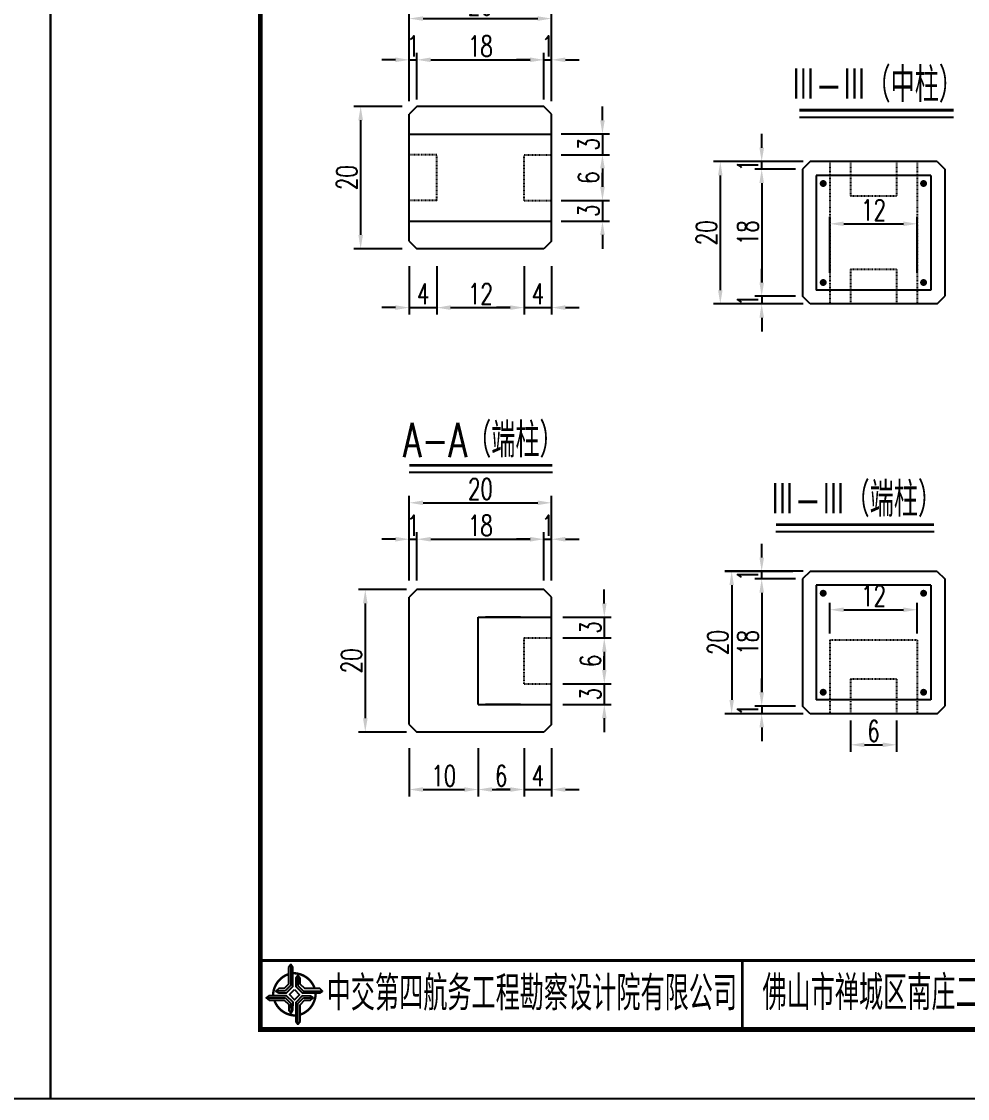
# Model space of a CAD drawing. Header units: millimetres. Extents: x -51 to 12129, y -1309 to -715.
# Drawn here: x 9605.1 to 9742.3, y -1308.7 to -1152.5 of the extents above; entities that cross this region are included whole.
import ezdxf
from ezdxf.enums import TextEntityAlignment as Align

# ---------------------------------------------------------------- set-up
doc = ezdxf.new("R2010")
doc.units = ezdxf.units.MM
doc.header["$LTSCALE"] = 0.25
doc.linetypes.add('DASHED2', pattern=[0.375, 0.25, -0.125])
for name, color, linetype in [('10', 1, 'Continuous'), ('图框', 7, 'Continuous'), ('文字', 7, 'Continuous'), ('标注', 4, 'Continuous'), ('钢筋', 6, 'Continuous')]:
    doc.layers.add(name, color=color, linetype=linetype)
doc.styles.get("Standard").update_dxf_attribs({"font": 'simplex1.shx', "width": 0.7, "bigfont": 'hztxt.shx'})
doc.dimstyles.new('比例：1：10', dxfattribs={"dimscale": 0, "dimtxt": 3, "dimasz": 2, "dimexe": 1, "dimexo": 1, "dimgap": 0.5, "dimtad": 1, "dimdec": 1, "dimzin": 9, "dimdsep": 46, "dimtxsty": 'Standard', "dimcen": 0.5, "dimclrd": 256, "dimclre": 256, "dimclrt": 256, "dimadec": 1, "dimazin": 2, "dimtfac": 1, "dimtdec": 1, "dimtix": 1, "dimtmove": 2, "dimatfit": 3, "dimfxl": 0, "dimtolj": 1, "dimtzin": 0, "dimlwd": -1, "dimlwe": -1, "dimarcsym": 0})

# ---------------------------------------------------------------- blocks, each defined once
blk = doc.blocks.new('*D1654')
at = {"layer": 'Defpoints', "color": 0}
for p in [(9680.87, -1158.1), (9662.45, -1164.85), (9680.87, -1164.85)]:
    blk.add_point(p, dxfattribs=at)
at = {"layer": '标注'}
for p, q in [((9662.45, -1163.85), (9662.45, -1157.1)), ((9664.45, -1158.1), (9678.87, -1158.1)), ((9680.87, -1163.85), (9680.87, -1157.1))]:
    blk.add_line(p, q, dxfattribs=at)
for points in [[(9664.45, -1157.76), (9664.45, -1158.43), (9662.45, -1158.1)], [(9678.87, -1157.76), (9678.87, -1158.43), (9680.87, -1158.1)]]:
    blk.add_solid(points, dxfattribs=at)
at = {"layer": '标注', "insert": (9671.66, -1156.1), "char_height": 3, "attachment_point": 5}
blk.add_mtext('\\A1;18', dxfattribs=at)
blk = doc.blocks.new('*D1655')
at = {"layer": 'Defpoints', "color": 0}
for p in [(9662.45, -1158.1), (9661.34, -1165.96), (9662.45, -1164.85)]:
    blk.add_point(p, dxfattribs=at)
at = {"layer": '标注'}
for p, q in [((9659.34, -1158.1), (9657.34, -1158.1)), ((9661.34, -1164.1), (9661.34, -1157.1)), ((9661.34, -1158.1), (9662.45, -1158.1)), ((9662.45, -1163.85), (9662.45, -1157.1)), ((9664.45, -1158.1), (9666.45, -1158.1))]:
    blk.add_line(p, q, dxfattribs=at)
for points in [[(9659.34, -1157.76), (9659.34, -1158.43), (9661.34, -1158.1)], [(9664.45, -1157.76), (9664.45, -1158.43), (9662.45, -1158.1)]]:
    blk.add_solid(points, dxfattribs=at)
at = {"layer": '标注', "insert": (9661.9, -1156.1), "char_height": 3, "attachment_point": 5}
blk.add_mtext('\\A1;1', dxfattribs=at)
blk = doc.blocks.new('*D1656')
at = {"layer": 'Defpoints', "color": 0}
for p in [(9681.98, -1158.1), (9680.87, -1164.85), (9681.98, -1165.96)]:
    blk.add_point(p, dxfattribs=at)
at = {"layer": '标注'}
for p, q in [((9678.87, -1158.1), (9676.87, -1158.1)), ((9680.87, -1163.85), (9680.87, -1157.1)), ((9680.87, -1158.1), (9681.98, -1158.1)), ((9681.98, -1164.1), (9681.98, -1157.1)), ((9683.98, -1158.1), (9685.98, -1158.1))]:
    blk.add_line(p, q, dxfattribs=at)
for points in [[(9678.87, -1157.76), (9678.87, -1158.43), (9680.87, -1158.1)], [(9683.98, -1157.76), (9683.98, -1158.43), (9681.98, -1158.1)]]:
    blk.add_solid(points, dxfattribs=at)
at = {"layer": '标注', "insert": (9681.43, -1156.1), "char_height": 3, "attachment_point": 5}
blk.add_mtext('\\A1;1', dxfattribs=at)
blk = doc.blocks.new('*D1515')
at = {"layer": 'Defpoints', "color": 0}
for p in [(9681.98, -1152.12), (9661.34, -1165.96), (9681.98, -1165.96)]:
    blk.add_point(p, dxfattribs=at)
at = {"layer": '标注'}
for p, q in [((9661.34, -1158.12), (9661.34, -1151.12)), ((9681.98, -1158.12), (9681.98, -1151.12)), ((9663.34, -1152.12), (9679.98, -1152.12))]:
    blk.add_line(p, q, dxfattribs=at)
for points in [[(9663.34, -1151.79), (9663.34, -1152.45), (9661.34, -1152.12)], [(9679.98, -1151.79), (9679.98, -1152.45), (9681.98, -1152.12)]]:
    blk.add_solid(points, dxfattribs=at)
at = {"layer": '标注', "insert": (9671.66, -1150.12), "char_height": 3, "attachment_point": 5}
blk.add_mtext('\\A1;20', dxfattribs=at)
blk = doc.blocks.new('*D1657')
at = {"layer": 'Defpoints', "color": 0}
for p in [(9662.45, -1164.85), (9654.29, -1185.49), (9662.45, -1185.49)]:
    blk.add_point(p, dxfattribs=at)
at = {"layer": '标注'}
for p, q in [((9660.29, -1164.85), (9653.29, -1164.85)), ((9654.29, -1166.85), (9654.29, -1183.49)), ((9660.29, -1185.49), (9653.29, -1185.49))]:
    blk.add_line(p, q, dxfattribs=at)
for points in [[(9653.96, -1166.85), (9654.63, -1166.85), (9654.29, -1164.85)], [(9653.96, -1183.49), (9654.63, -1183.49), (9654.29, -1185.49)]]:
    blk.add_solid(points, dxfattribs=at)
at = {"layer": '标注', "insert": (9652.29, -1175.17), "char_height": 3, "attachment_point": 5, "rotation": 90}
blk.add_mtext('\\A1;20', dxfattribs=at)
blk = doc.blocks.new('*D1658')
at = {"layer": 'Defpoints', "color": 0}
for p in [(9678.44, -1168.85), (9678.44, -1171.85), (9689.35, -1171.85)]:
    blk.add_point(p, dxfattribs=at)
at = {"layer": '标注'}
for p, q in [((9689.35, -1166.85), (9689.35, -1164.85)), ((9683.35, -1168.85), (9690.35, -1168.85)), ((9689.35, -1168.85), (9689.35, -1171.85)), ((9683.35, -1171.85), (9690.35, -1171.85)), ((9689.35, -1173.85), (9689.35, -1175.85))]:
    blk.add_line(p, q, dxfattribs=at)
for points in [[(9689.02, -1166.85), (9689.69, -1166.85), (9689.35, -1168.85)], [(9689.02, -1173.85), (9689.69, -1173.85), (9689.35, -1171.85)]]:
    blk.add_solid(points, dxfattribs=at)
at = {"layer": '标注', "insert": (9687.35, -1170.35), "char_height": 3, "attachment_point": 5, "rotation": 90}
blk.add_mtext('\\A1;3', dxfattribs=at)
blk = doc.blocks.new('*D1659')
at = {"layer": 'Defpoints', "color": 0}
for p in [(9680.81, -1171.85), (9680.81, -1178.49), (9689.35, -1178.49)]:
    blk.add_point(p, dxfattribs=at)
at = {"layer": '标注'}
for p, q in [((9683.35, -1171.85), (9690.35, -1171.85)), ((9689.35, -1173.85), (9689.35, -1176.49)), ((9683.35, -1178.49), (9690.35, -1178.49))]:
    blk.add_line(p, q, dxfattribs=at)
for points in [[(9689.02, -1173.85), (9689.69, -1173.85), (9689.35, -1171.85)], [(9689.02, -1176.49), (9689.69, -1176.49), (9689.35, -1178.49)]]:
    blk.add_solid(points, dxfattribs=at)
at = {"layer": '标注', "insert": (9687.35, -1175.17), "char_height": 3, "attachment_point": 5, "rotation": 90}
blk.add_mtext('\\A1;6', dxfattribs=at)
blk = doc.blocks.new('*D1660')
at = {"layer": 'Defpoints', "color": 0}
for p in [(9679.98, -1178.49), (9679.98, -1181.49), (9689.35, -1181.49)]:
    blk.add_point(p, dxfattribs=at)
at = {"layer": '标注'}
for p, q in [((9689.35, -1176.49), (9689.35, -1174.49)), ((9683.35, -1178.49), (9690.35, -1178.49)), ((9689.35, -1178.49), (9689.35, -1181.49)), ((9683.35, -1181.49), (9690.35, -1181.49)), ((9689.35, -1183.49), (9689.35, -1185.49))]:
    blk.add_line(p, q, dxfattribs=at)
for points in [[(9689.02, -1176.49), (9689.69, -1176.49), (9689.35, -1178.49)], [(9689.02, -1183.49), (9689.69, -1183.49), (9689.35, -1181.49)]]:
    blk.add_solid(points, dxfattribs=at)
at = {"layer": '标注', "insert": (9687.35, -1179.99), "char_height": 3, "attachment_point": 5, "rotation": 90}
blk.add_mtext('\\A1;3', dxfattribs=at)
blk = doc.blocks.new('*D1661')
at = {"layer": 'Defpoints', "color": 0}
for p in [(9665.34, -1178.49), (9661.34, -1184.38), (9665.34, -1194.02)]:
    blk.add_point(p, dxfattribs=at)
at = {"layer": '标注'}
for p, q in [((9661.34, -1188.02), (9661.34, -1195.02)), ((9665.34, -1188.02), (9665.34, -1195.02)), ((9659.34, -1194.02), (9657.34, -1194.02)), ((9661.34, -1194.02), (9665.34, -1194.02)), ((9667.34, -1194.02), (9669.34, -1194.02))]:
    blk.add_line(p, q, dxfattribs=at)
for points in [[(9659.34, -1193.68), (9659.34, -1194.35), (9661.34, -1194.02)], [(9667.34, -1193.68), (9667.34, -1194.35), (9665.34, -1194.02)]]:
    blk.add_solid(points, dxfattribs=at)
at = {"layer": '标注', "insert": (9663.34, -1192.02), "char_height": 3, "attachment_point": 5}
blk.add_mtext('\\A1;4', dxfattribs=at)
blk = doc.blocks.new('*D1662')
at = {"layer": 'Defpoints', "color": 0}
for p in [(9665.34, -1178.49), (9677.98, -1178.49), (9677.98, -1194.02)]:
    blk.add_point(p, dxfattribs=at)
at = {"layer": '标注'}
for p, q in [((9665.34, -1188.02), (9665.34, -1195.02)), ((9677.98, -1188.02), (9677.98, -1195.02)), ((9667.34, -1194.02), (9675.98, -1194.02))]:
    blk.add_line(p, q, dxfattribs=at)
for points in [[(9667.34, -1193.68), (9667.34, -1194.35), (9665.34, -1194.02)], [(9675.98, -1193.68), (9675.98, -1194.35), (9677.98, -1194.02)]]:
    blk.add_solid(points, dxfattribs=at)
at = {"layer": '标注', "insert": (9671.66, -1192.02), "char_height": 3, "attachment_point": 5}
blk.add_mtext('\\A1;12', dxfattribs=at)
blk = doc.blocks.new('*D1663')
at = {"layer": 'Defpoints', "color": 0}
for p in [(9677.98, -1178.49), (9681.98, -1178.49), (9681.98, -1194.02)]:
    blk.add_point(p, dxfattribs=at)
at = {"layer": '标注'}
for p, q in [((9677.98, -1188.02), (9677.98, -1195.02)), ((9681.98, -1188.02), (9681.98, -1195.02)), ((9675.98, -1194.02), (9673.98, -1194.02)), ((9677.98, -1194.02), (9681.98, -1194.02)), ((9683.98, -1194.02), (9685.98, -1194.02))]:
    blk.add_line(p, q, dxfattribs=at)
for points in [[(9675.98, -1193.68), (9675.98, -1194.35), (9677.98, -1194.02)], [(9683.98, -1193.68), (9683.98, -1194.35), (9681.98, -1194.02)]]:
    blk.add_solid(points, dxfattribs=at)
at = {"layer": '标注', "insert": (9679.98, -1192.02), "char_height": 3, "attachment_point": 5}
blk.add_mtext('\\A1;4', dxfattribs=at)
blk = doc.blocks.new('*D1664')
at = {"layer": 'Defpoints', "color": 0}
for p in [(9725.34, -1172.85), (9706.44, -1193.49), (9725.34, -1193.49)]:
    blk.add_point(p, dxfattribs=at)
at = {"layer": '标注'}
for p, q in [((9712.44, -1172.85), (9705.44, -1172.85)), ((9706.44, -1174.85), (9706.44, -1191.49)), ((9712.44, -1193.49), (9705.44, -1193.49))]:
    blk.add_line(p, q, dxfattribs=at)
for points in [[(9706.11, -1174.85), (9706.77, -1174.85), (9706.44, -1172.85)], [(9706.11, -1191.49), (9706.77, -1191.49), (9706.44, -1193.49)]]:
    blk.add_solid(points, dxfattribs=at)
at = {"layer": '标注', "insert": (9704.44, -1183.17), "char_height": 3, "attachment_point": 5, "rotation": 90}
blk.add_mtext('\\A1;20', dxfattribs=at)
blk = doc.blocks.new('*D1665')
at = {"layer": 'Defpoints', "color": 0}
for p in [(9712.44, -1172.85), (9719.45, -1172.85), (9718.34, -1173.96)]:
    blk.add_point(p, dxfattribs=at)
at = {"layer": '标注'}
for p, q in [((9712.44, -1170.85), (9712.44, -1168.85)), ((9718.44, -1172.85), (9711.44, -1172.85)), ((9712.44, -1173.96), (9712.44, -1172.85)), ((9717.34, -1173.96), (9711.44, -1173.96)), ((9712.44, -1175.96), (9712.44, -1177.96))]:
    blk.add_line(p, q, dxfattribs=at)
for points in [[(9712.11, -1170.85), (9712.78, -1170.85), (9712.44, -1172.85)], [(9712.11, -1175.96), (9712.78, -1175.96), (9712.44, -1173.96)]]:
    blk.add_solid(points, dxfattribs=at)
at = {"layer": '标注', "insert": (9710.44, -1173.4), "char_height": 3, "attachment_point": 5, "rotation": 90}
blk.add_mtext('\\A1;1', dxfattribs=at)
blk = doc.blocks.new('*D1666')
at = {"layer": 'Defpoints', "color": 0}
for p in [(9718.34, -1173.96), (9712.44, -1192.38), (9718.34, -1192.38)]:
    blk.add_point(p, dxfattribs=at)
at = {"layer": '标注'}
for p, q in [((9717.34, -1173.96), (9711.44, -1173.96)), ((9712.44, -1175.96), (9712.44, -1190.38)), ((9717.34, -1192.38), (9711.44, -1192.38))]:
    blk.add_line(p, q, dxfattribs=at)
for points in [[(9712.11, -1175.96), (9712.78, -1175.96), (9712.44, -1173.96)], [(9712.11, -1190.38), (9712.78, -1190.38), (9712.44, -1192.38)]]:
    blk.add_solid(points, dxfattribs=at)
at = {"layer": '标注', "insert": (9710.44, -1183.17), "char_height": 3, "attachment_point": 5, "rotation": 90}
blk.add_mtext('\\A1;18', dxfattribs=at)
blk = doc.blocks.new('*D1667')
at = {"layer": 'Defpoints', "color": 0}
for p in [(9718.34, -1192.38), (9712.44, -1193.49), (9719.45, -1193.49)]:
    blk.add_point(p, dxfattribs=at)
at = {"layer": '标注'}
for p, q in [((9712.44, -1190.38), (9712.44, -1188.38)), ((9717.34, -1192.38), (9711.44, -1192.38)), ((9712.44, -1192.38), (9712.44, -1193.49)), ((9718.44, -1193.49), (9711.44, -1193.49)), ((9712.44, -1195.49), (9712.44, -1197.49))]:
    blk.add_line(p, q, dxfattribs=at)
for points in [[(9712.11, -1190.38), (9712.78, -1190.38), (9712.44, -1192.38)], [(9712.11, -1195.49), (9712.78, -1195.49), (9712.44, -1193.49)]]:
    blk.add_solid(points, dxfattribs=at)
at = {"layer": '标注', "insert": (9710.44, -1192.93), "char_height": 3, "attachment_point": 5, "rotation": 90}
blk.add_mtext('\\A1;1', dxfattribs=at)
blk = doc.blocks.new('*D1668')
at = {"layer": 'Defpoints', "color": 0}
for p in [(9680.87, -1227.59), (9662.45, -1234.9), (9680.87, -1234.9)]:
    blk.add_point(p, dxfattribs=at)
at = {"layer": '标注'}
for p, q in [((9662.45, -1233.59), (9662.45, -1226.59)), ((9680.87, -1233.59), (9680.87, -1226.59)), ((9664.45, -1227.59), (9678.87, -1227.59))]:
    blk.add_line(p, q, dxfattribs=at)
for points in [[(9664.45, -1227.26), (9664.45, -1227.93), (9662.45, -1227.59)], [(9678.87, -1227.26), (9678.87, -1227.93), (9680.87, -1227.59)]]:
    blk.add_solid(points, dxfattribs=at)
at = {"layer": '标注', "insert": (9671.66, -1225.59), "char_height": 3, "attachment_point": 5}
blk.add_mtext('\\A1;18', dxfattribs=at)
blk = doc.blocks.new('*D1669')
at = {"layer": 'Defpoints', "color": 0}
for p in [(9662.45, -1227.59), (9661.34, -1236.01), (9662.45, -1234.9)]:
    blk.add_point(p, dxfattribs=at)
at = {"layer": '标注'}
for p, q in [((9661.34, -1233.59), (9661.34, -1226.59)), ((9662.45, -1233.59), (9662.45, -1226.59)), ((9659.34, -1227.59), (9657.34, -1227.59)), ((9661.34, -1227.59), (9662.45, -1227.59)), ((9664.45, -1227.59), (9666.45, -1227.59))]:
    blk.add_line(p, q, dxfattribs=at)
for points in [[(9659.34, -1227.26), (9659.34, -1227.93), (9661.34, -1227.59)], [(9664.45, -1227.26), (9664.45, -1227.93), (9662.45, -1227.59)]]:
    blk.add_solid(points, dxfattribs=at)
at = {"layer": '标注', "insert": (9661.9, -1225.59), "char_height": 3, "attachment_point": 5}
blk.add_mtext('\\A1;1', dxfattribs=at)
blk = doc.blocks.new('*D1670')
at = {"layer": 'Defpoints', "color": 0}
for p in [(9681.98, -1227.59), (9680.87, -1234.9), (9681.98, -1236.01)]:
    blk.add_point(p, dxfattribs=at)
at = {"layer": '标注'}
for p, q in [((9680.87, -1233.59), (9680.87, -1226.59)), ((9681.98, -1233.59), (9681.98, -1226.59)), ((9678.87, -1227.59), (9676.87, -1227.59)), ((9680.87, -1227.59), (9681.98, -1227.59)), ((9683.98, -1227.59), (9685.98, -1227.59))]:
    blk.add_line(p, q, dxfattribs=at)
for points in [[(9678.87, -1227.26), (9678.87, -1227.93), (9680.87, -1227.59)], [(9683.98, -1227.26), (9683.98, -1227.93), (9681.98, -1227.59)]]:
    blk.add_solid(points, dxfattribs=at)
at = {"layer": '标注', "insert": (9681.43, -1225.59), "char_height": 3, "attachment_point": 5}
blk.add_mtext('\\A1;1', dxfattribs=at)
blk = doc.blocks.new('*D1516')
at = {"layer": 'Defpoints', "color": 0}
for p in [(9681.98, -1222.31), (9661.34, -1236.01), (9681.98, -1236.01)]:
    blk.add_point(p, dxfattribs=at)
at = {"layer": '标注'}
for p, q in [((9661.34, -1228.31), (9661.34, -1221.31)), ((9681.98, -1228.31), (9681.98, -1221.31)), ((9663.34, -1222.31), (9679.98, -1222.31))]:
    blk.add_line(p, q, dxfattribs=at)
for points in [[(9663.34, -1221.98), (9663.34, -1222.64), (9661.34, -1222.31)], [(9679.98, -1221.98), (9679.98, -1222.64), (9681.98, -1222.31)]]:
    blk.add_solid(points, dxfattribs=at)
at = {"layer": '标注', "insert": (9671.66, -1220.31), "char_height": 3, "attachment_point": 5}
blk.add_mtext('\\A1;20', dxfattribs=at)
blk = doc.blocks.new('*D1671')
at = {"layer": 'Defpoints', "color": 0}
for p in [(9667.59, -1234.9), (9654.96, -1255.54), (9667.59, -1255.54)]:
    blk.add_point(p, dxfattribs=at)
at = {"layer": '标注'}
for p, q in [((9660.96, -1234.9), (9653.96, -1234.9)), ((9654.96, -1236.9), (9654.96, -1253.54)), ((9660.96, -1255.54), (9653.96, -1255.54))]:
    blk.add_line(p, q, dxfattribs=at)
for points in [[(9654.63, -1236.9), (9655.3, -1236.9), (9654.96, -1234.9)], [(9654.63, -1253.54), (9655.3, -1253.54), (9654.96, -1255.54)]]:
    blk.add_solid(points, dxfattribs=at)
at = {"layer": '标注', "insert": (9652.96, -1245.22), "char_height": 3, "attachment_point": 5, "rotation": 90}
blk.add_mtext('\\A1;20', dxfattribs=at)
blk = doc.blocks.new('*D1672')
at = {"layer": 'Defpoints', "color": 0}
for p in [(9679.08, -1238.9), (9679.08, -1241.9), (9689.62, -1241.9)]:
    blk.add_point(p, dxfattribs=at)
at = {"layer": '标注'}
for p, q in [((9689.62, -1236.9), (9689.62, -1234.9)), ((9683.62, -1238.9), (9690.62, -1238.9)), ((9689.62, -1238.9), (9689.62, -1241.9)), ((9683.62, -1241.9), (9690.62, -1241.9)), ((9689.62, -1243.9), (9689.62, -1245.9))]:
    blk.add_line(p, q, dxfattribs=at)
for points in [[(9689.29, -1236.9), (9689.95, -1236.9), (9689.62, -1238.9)], [(9689.29, -1243.9), (9689.95, -1243.9), (9689.62, -1241.9)]]:
    blk.add_solid(points, dxfattribs=at)
at = {"layer": '标注', "insert": (9687.62, -1240.4), "char_height": 3, "attachment_point": 5, "rotation": 90}
blk.add_mtext('\\A1;3', dxfattribs=at)
blk = doc.blocks.new('*D1673')
at = {"layer": 'Defpoints', "color": 0}
for p in [(9679.98, -1241.9), (9679.98, -1248.54), (9689.62, -1248.54)]:
    blk.add_point(p, dxfattribs=at)
at = {"layer": '标注'}
for p, q in [((9683.62, -1241.9), (9690.62, -1241.9)), ((9689.62, -1243.9), (9689.62, -1246.54)), ((9683.62, -1248.54), (9690.62, -1248.54))]:
    blk.add_line(p, q, dxfattribs=at)
for points in [[(9689.29, -1243.9), (9689.95, -1243.9), (9689.62, -1241.9)], [(9689.29, -1246.54), (9689.95, -1246.54), (9689.62, -1248.54)]]:
    blk.add_solid(points, dxfattribs=at)
at = {"layer": '标注', "insert": (9687.62, -1245.22), "char_height": 3, "attachment_point": 5, "rotation": 90}
blk.add_mtext('\\A1;6', dxfattribs=at)
blk = doc.blocks.new('*D1517')
at = {"layer": 'Defpoints', "color": 0}
for p in [(9679.98, -1248.54), (9678.5, -1251.54), (9689.62, -1251.54)]:
    blk.add_point(p, dxfattribs=at)
at = {"layer": '标注'}
for p, q in [((9689.62, -1246.54), (9689.62, -1244.54)), ((9683.62, -1248.54), (9690.62, -1248.54)), ((9689.62, -1248.54), (9689.62, -1251.54)), ((9683.62, -1251.54), (9690.62, -1251.54)), ((9689.62, -1253.54), (9689.62, -1255.54))]:
    blk.add_line(p, q, dxfattribs=at)
for points in [[(9689.29, -1246.54), (9689.95, -1246.54), (9689.62, -1248.54)], [(9689.29, -1253.54), (9689.95, -1253.54), (9689.62, -1251.54)]]:
    blk.add_solid(points, dxfattribs=at)
at = {"layer": '标注', "insert": (9687.62, -1250.04), "char_height": 3, "attachment_point": 5, "rotation": 90}
blk.add_mtext('\\A1;3', dxfattribs=at)
blk = doc.blocks.new('*D1674')
at = {"layer": 'Defpoints', "color": 0}
for p in [(9671.34, -1251.54), (9661.34, -1254.43), (9671.34, -1263.87)]:
    blk.add_point(p, dxfattribs=at)
at = {"layer": '标注'}
for p, q in [((9661.34, -1257.87), (9661.34, -1264.87)), ((9671.34, -1257.87), (9671.34, -1264.87)), ((9663.34, -1263.87), (9669.34, -1263.87))]:
    blk.add_line(p, q, dxfattribs=at)
for points in [[(9663.34, -1263.54), (9663.34, -1264.21), (9661.34, -1263.87)], [(9669.34, -1263.54), (9669.34, -1264.21), (9671.34, -1263.87)]]:
    blk.add_solid(points, dxfattribs=at)
at = {"layer": '标注', "insert": (9666.34, -1261.87), "char_height": 3, "attachment_point": 5}
blk.add_mtext('\\A1;10', dxfattribs=at)
blk = doc.blocks.new('*D1675')
at = {"layer": 'Defpoints', "color": 0}
for p in [(9677.98, -1248.54), (9671.34, -1251.54), (9677.98, -1263.87)]:
    blk.add_point(p, dxfattribs=at)
at = {"layer": '标注'}
for p, q in [((9671.34, -1257.87), (9671.34, -1264.87)), ((9677.98, -1257.87), (9677.98, -1264.87)), ((9673.34, -1263.87), (9675.98, -1263.87))]:
    blk.add_line(p, q, dxfattribs=at)
for points in [[(9673.34, -1263.54), (9673.34, -1264.21), (9671.34, -1263.87)], [(9675.98, -1263.54), (9675.98, -1264.21), (9677.98, -1263.87)]]:
    blk.add_solid(points, dxfattribs=at)
at = {"layer": '标注', "insert": (9674.66, -1261.87), "char_height": 3, "attachment_point": 5}
blk.add_mtext('\\A1;6', dxfattribs=at)
blk = doc.blocks.new('*D1676')
at = {"layer": 'Defpoints', "color": 0}
for p in [(9677.98, -1248.54), (9681.98, -1248.54), (9681.98, -1263.87)]:
    blk.add_point(p, dxfattribs=at)
at = {"layer": '标注'}
for p, q in [((9677.98, -1257.87), (9677.98, -1264.87)), ((9681.98, -1257.87), (9681.98, -1264.87)), ((9675.98, -1263.87), (9673.98, -1263.87)), ((9677.98, -1263.87), (9681.98, -1263.87)), ((9683.98, -1263.87), (9685.98, -1263.87))]:
    blk.add_line(p, q, dxfattribs=at)
for points in [[(9675.98, -1263.54), (9675.98, -1264.21), (9677.98, -1263.87)], [(9683.98, -1263.54), (9683.98, -1264.21), (9681.98, -1263.87)]]:
    blk.add_solid(points, dxfattribs=at)
at = {"layer": '标注', "insert": (9679.98, -1261.87), "char_height": 3, "attachment_point": 5}
blk.add_mtext('\\A1;4', dxfattribs=at)
blk = doc.blocks.new('*D1518')
at = {"layer": 'Defpoints', "color": 0}
for p in [(9725.34, -1232.24), (9708.09, -1252.88), (9725.34, -1252.88)]:
    blk.add_point(p, dxfattribs=at)
at = {"layer": '标注'}
for p, q in [((9714.09, -1232.24), (9707.09, -1232.24)), ((9708.09, -1234.24), (9708.09, -1250.88)), ((9714.09, -1252.88), (9707.09, -1252.88))]:
    blk.add_line(p, q, dxfattribs=at)
for points in [[(9707.76, -1234.24), (9708.42, -1234.24), (9708.09, -1232.24)], [(9707.76, -1250.88), (9708.42, -1250.88), (9708.09, -1252.88)]]:
    blk.add_solid(points, dxfattribs=at)
at = {"layer": '标注', "insert": (9706.09, -1242.56), "char_height": 3, "attachment_point": 5, "rotation": 90}
blk.add_mtext('\\A1;20', dxfattribs=at)
blk = doc.blocks.new('*D1519')
at = {"layer": 'Defpoints', "color": 0}
for p in [(9712.44, -1232.24), (9719.45, -1232.24), (9718.34, -1233.35)]:
    blk.add_point(p, dxfattribs=at)
at = {"layer": '标注'}
for p, q in [((9712.44, -1230.24), (9712.44, -1228.24)), ((9718.44, -1232.24), (9711.44, -1232.24)), ((9712.44, -1233.35), (9712.44, -1232.24)), ((9717.34, -1233.35), (9711.44, -1233.35)), ((9712.44, -1235.35), (9712.44, -1237.35))]:
    blk.add_line(p, q, dxfattribs=at)
for points in [[(9712.11, -1230.24), (9712.78, -1230.24), (9712.44, -1232.24)], [(9712.11, -1235.35), (9712.78, -1235.35), (9712.44, -1233.35)]]:
    blk.add_solid(points, dxfattribs=at)
at = {"layer": '标注', "insert": (9710.44, -1232.8), "char_height": 3, "attachment_point": 5, "rotation": 90}
blk.add_mtext('\\A1;1', dxfattribs=at)
blk = doc.blocks.new('*D1520')
at = {"layer": 'Defpoints', "color": 0}
for p in [(9718.34, -1233.35), (9712.44, -1251.78), (9718.34, -1251.78)]:
    blk.add_point(p, dxfattribs=at)
at = {"layer": '标注'}
for p, q in [((9717.34, -1233.35), (9711.44, -1233.35)), ((9712.44, -1235.35), (9712.44, -1249.78)), ((9717.34, -1251.78), (9711.44, -1251.78))]:
    blk.add_line(p, q, dxfattribs=at)
for points in [[(9712.11, -1235.35), (9712.78, -1235.35), (9712.44, -1233.35)], [(9712.11, -1249.78), (9712.78, -1249.78), (9712.44, -1251.78)]]:
    blk.add_solid(points, dxfattribs=at)
at = {"layer": '标注', "insert": (9710.44, -1242.56), "char_height": 3, "attachment_point": 5, "rotation": 90}
blk.add_mtext('\\A1;18', dxfattribs=at)
blk = doc.blocks.new('*D1521')
at = {"layer": 'Defpoints', "color": 0}
for p in [(9718.34, -1251.78), (9712.44, -1252.88), (9719.45, -1252.88)]:
    blk.add_point(p, dxfattribs=at)
at = {"layer": '标注'}
for p, q in [((9712.44, -1249.78), (9712.44, -1247.78)), ((9717.34, -1251.78), (9711.44, -1251.78)), ((9712.44, -1251.78), (9712.44, -1252.88)), ((9718.44, -1252.88), (9711.44, -1252.88)), ((9712.44, -1254.88), (9712.44, -1256.88))]:
    blk.add_line(p, q, dxfattribs=at)
for points in [[(9712.11, -1249.78), (9712.78, -1249.78), (9712.44, -1251.78)], [(9712.11, -1254.88), (9712.78, -1254.88), (9712.44, -1252.88)]]:
    blk.add_solid(points, dxfattribs=at)
at = {"layer": '标注', "insert": (9710.44, -1252.33), "char_height": 3, "attachment_point": 5, "rotation": 90}
blk.add_mtext('\\A1;1', dxfattribs=at)
blk = doc.blocks.new('*D1677')
at = {"layer": 'Defpoints', "color": 0}
for p in [(9725.34, -1252.88), (9731.98, -1252.88), (9731.98, -1257.39)]:
    blk.add_point(p, dxfattribs=at)
at = {"layer": '标注'}
for p, q in [((9725.34, -1253.88), (9725.34, -1258.39)), ((9731.98, -1253.88), (9731.98, -1258.39)), ((9727.34, -1257.39), (9729.98, -1257.39))]:
    blk.add_line(p, q, dxfattribs=at)
for points in [[(9727.34, -1257.06), (9727.34, -1257.73), (9725.34, -1257.39)], [(9729.98, -1257.06), (9729.98, -1257.73), (9731.98, -1257.39)]]:
    blk.add_solid(points, dxfattribs=at)
at = {"layer": '标注', "insert": (9728.66, -1255.39), "char_height": 3, "attachment_point": 5}
blk.add_mtext('\\A1;6', dxfattribs=at)
blk = doc.blocks.new('*D1678')
at = {"layer": 'Defpoints', "color": 0}
for p in [(9734.98, -1237.81), (9722.34, -1242.24), (9734.98, -1242.24)]:
    blk.add_point(p, dxfattribs=at)
at = {"layer": '标注'}
for p, q in [((9722.34, -1241.24), (9722.34, -1236.81)), ((9724.34, -1237.81), (9732.98, -1237.81)), ((9734.98, -1241.24), (9734.98, -1236.81))]:
    blk.add_line(p, q, dxfattribs=at)
for points in [[(9724.34, -1237.48), (9724.34, -1238.15), (9722.34, -1237.81)], [(9732.98, -1237.48), (9732.98, -1238.15), (9734.98, -1237.81)]]:
    blk.add_solid(points, dxfattribs=at)
at = {"layer": '标注', "insert": (9728.66, -1235.81), "char_height": 3, "attachment_point": 5}
blk.add_mtext('\\A1;12', dxfattribs=at)
blk = doc.blocks.new('*D1679')
at = {"layer": 'Defpoints', "color": 0}
for p in [(9734.98, -1181.87), (9722.34, -1188.99), (9734.98, -1188.99)]:
    blk.add_point(p, dxfattribs=at)
at = {"layer": '标注'}
for p, q in [((9722.34, -1187.87), (9722.34, -1180.87)), ((9734.98, -1187.87), (9734.98, -1180.87)), ((9724.34, -1181.87), (9732.98, -1181.87))]:
    blk.add_line(p, q, dxfattribs=at)
for points in [[(9724.34, -1181.53), (9724.34, -1182.2), (9722.34, -1181.87)], [(9732.98, -1181.53), (9732.98, -1182.2), (9734.98, -1181.87)]]:
    blk.add_solid(points, dxfattribs=at)
at = {"layer": '标注', "insert": (9728.66, -1179.87), "char_height": 3, "attachment_point": 5}
blk.add_mtext('\\A1;12', dxfattribs=at)
blk = doc.blocks.new('tb')
at = {"lineweight": -3}
h = blk.add_hatch(color=256, dxfattribs=at)
h.paths.add_polyline_path([(-1.23, -0.13), (-3.78, -0.14), (-4.14, -0.41), (-1.4, -0.44), (-0.56, -1.24), (-0.54, -2.62), (-0.27, -2.2), (-0.26, -1.06)])
h.paths.add_polyline_path([(0.13, -1.08), (0.14, -3.86), (0.41, -4.26), (0.44, -1.24), (1.25, -0.43), (2.66, -0.43), (2.26, -0.16), (1.07, -0.15)])
h.paths.add_polyline_path([(1.08, 0.3), (3.62, 0.3), (4.02, 0.56), (1.25, 0.57), (0.43, 1.39), (0.43, 2.8), (0.16, 2.41), (0.15, 1.24)])
h.paths.add_polyline_path([(-0.28, 1.21), (-0.28, 3.99), (-0.56, 4.39), (-0.57, 1.41), (-1.38, 0.6), (-2.74, 0.56), (-2.33, 0.3), (-1.2, 0.29)])
for p, q in [((-0.56, 4.39), (-0.57, 1.41)), ((0.43, 2.8), (0.43, 1.39)), ((-1.38, 0.6), (-2.74, 0.56)), ((-0.57, 1.41), (-1.38, 0.6)), ((0.43, 1.39), (1.25, 0.57)), ((1.25, 0.57), (4.02, 0.56)), ((-4.14, -0.41), (-1.4, -0.44)), ((-1.4, -0.44), (-0.56, -1.24)), ((-0.56, -1.24), (-0.54, -2.62)), ((0.41, -4.26), (0.44, -1.24)), ((0.44, -1.24), (1.25, -0.43)), ((1.25, -0.43), (2.66, -0.43))]:
    blk.add_line(p, q, dxfattribs=at)
at = {"lineweight": -3, "const_width": 0.35, "flags": 128}
for points in [[(-0.9, 3.02, 0.324167), (-3.16, -0.14)], [(2.88, 0.92, 0.324403), (-0.24, 3.15)], [(0.75, -2.86, 0.325418), (3.02, 0.26)], [(-2.98, -0.76, 0.322976), (0.14, -2.98)]]:
    blk.add_lwpolyline(points, format="xyb", dxfattribs=at)
at = {"lineweight": -3, "flags": 128}
for points in [[(-0.9, 3.99), (-0.9, 1.58), (-1.53, 0.91), (-2.34, 0.91), (-2.74, 0.56), (-2.33, 0.3), (-1.2, 0.29), (-0.28, 1.21), (-0.28, 3.99), (-0.56, 4.39)], [(3.62, 0.92), (1.43, 0.92), (0.77, 1.54), (0.77, 2.38), (0.43, 2.8), (0.16, 2.41), (0.15, 1.24), (1.08, 0.3), (3.62, 0.3), (4.02, 0.56)], [(-0.04, 0.77), (0.68, 0.04), (-0.04, -0.69), (-0.77, 0.05)], [(-3.73, -0.76), (-1.54, -0.76), (-0.89, -1.39), (-0.89, -2.21), (-0.54, -2.62), (-0.27, -2.2), (-0.26, -1.06), (-1.23, -0.13), (-3.78, -0.14), (-4.14, -0.41)], [(0.75, -3.85), (0.75, -1.43), (1.4, -0.78), (2.26, -0.78), (2.66, -0.43), (2.26, -0.16), (1.07, -0.15), (0.13, -1.08), (0.14, -3.86), (0.41, -4.26)]]:
    blk.add_lwpolyline(points, close=True, dxfattribs=at)
blk = doc.blocks.new('123')
at = {"layer": '图框', "color": 2}
blk.add_lwpolyline([(369.33, -1011.65), (369.33, -714.65), (-50.67, -714.65), (-50.67, -1011.65)], close=True, dxfattribs=at)

msp = doc.modelspace()

# ---------------------------------------------------------------- linework, layer by layer
for p, q in [((9712.44288, -1170.84946), (9712.44288, -1168.84946)), ((9689.35211, -1183.49211), (9689.35211, -1185.49211)), ((9722.34106, -1188.98946), (9722.34106, -1183.88727)), ((9734.98106, -1188.98946), (9734.98106, -1183.88727)), ((9712.44288, -1195.48946), (9712.44288, -1197.48946)), ((9661.34182, -1233.50889), (9661.34182, -1223.64966)), ((9681.98182, -1233.50889), (9681.98182, -1223.64966)), ((9661.34182, -1233.50889), (9661.34182, -1228.0013)), ((9662.45122, -1232.39949), (9662.45122, -1228.0013)), ((9680.87242, -1232.39949), (9680.87242, -1228.0013)), ((9681.98182, -1233.50889), (9681.98182, -1228.0013)), ((9716.95046, -1232.24497), (9707.09124, -1232.24497)), ((9659.95122, -1234.89949), (9656.07323, -1234.89949)), ((9677.48182, -1238.89949), (9672.37962, -1238.89949)), ((9677.48182, -1251.53949), (9672.37962, -1251.53949)), ((9716.95046, -1252.88497), (9707.09124, -1252.88497)), ((9659.95122, -1255.53949), (9656.07323, -1255.53949)), ((9725.34106, -1255.38497), (9725.34106, -1258.39275)), ((9731.98106, -1255.38497), (9731.98106, -1258.39275))]:
    msp.add_line(p, q)
at = {"const_width": 0.7}
msp.add_lwpolyline([(10019.75412, -1021.65471), (9639.75412, -1021.65471), (9639.75412, -1298.65471), (10019.75412, -1298.65471)], close=True, dxfattribs=at)
at = {"const_width": 0.4}
msp.add_lwpolyline([(9639.75412, -1288.65471), (10019.75412, -1288.65471)], dxfattribs=at)
at = {"layer": '10', "linetype": 'Continuous'}
for p, q in [((9662.45122, -1164.85211), (9661.34182, -1165.96151)), ((9661.34182, -1184.38271), (9661.34182, -1165.96151)), ((9680.87242, -1164.85211), (9662.45122, -1164.85211)), ((9681.98182, -1165.96151), (9680.87242, -1164.85211)), ((9681.98182, -1184.38271), (9681.98182, -1165.96151)), ((9661.34182, -1184.38271), (9662.45122, -1185.49211)), ((9681.98182, -1184.38271), (9680.87242, -1185.49211)), ((9680.87242, -1185.49211), (9662.45122, -1185.49211)), ((9662.45122, -1234.89949), (9661.34182, -1236.00889)), ((9661.34182, -1254.43009), (9661.34182, -1236.00889)), ((9680.87242, -1234.89949), (9662.45122, -1234.89949)), ((9681.98182, -1236.00889), (9680.87242, -1234.89949)), ((9681.98182, -1254.43009), (9681.98182, -1236.00889)), ((9661.34182, -1254.43009), (9662.45122, -1255.53949)), ((9681.98182, -1254.43009), (9680.87242, -1255.53949)), ((9680.87242, -1255.53949), (9662.45122, -1255.53949))]:
    msp.add_line(p, q, dxfattribs=at)
at = {"layer": '10', "color": 7, "linetype": 'Continuous'}
for p, q in [((9661.34182, -1168.85211), (9681.98182, -1168.85211)), ((9719.45046, -1172.84946), (9718.34106, -1173.95886)), ((9737.87166, -1172.84946), (9719.45046, -1172.84946)), ((9737.87166, -1172.84946), (9738.98106, -1173.95886)), ((9718.34106, -1173.95886), (9718.34106, -1192.38006)), ((9738.98106, -1173.95886), (9738.98106, -1192.38006)), ((9661.34182, -1181.49211), (9681.98182, -1181.49211)), ((9719.45046, -1193.48946), (9718.34106, -1192.38006)), ((9737.87166, -1193.48946), (9738.98106, -1192.38006)), ((9737.87166, -1193.48946), (9719.45046, -1193.48946)), ((9719.45046, -1232.24497), (9718.34106, -1233.35437)), ((9737.87166, -1232.24497), (9719.45046, -1232.24497)), ((9737.87166, -1232.24497), (9738.98106, -1233.35437)), ((9718.34106, -1233.35437), (9718.34106, -1251.77557)), ((9738.98106, -1233.35437), (9738.98106, -1251.77557)), ((9671.34182, -1251.53949), (9671.34182, -1238.89949)), ((9671.34182, -1238.89949), (9681.98182, -1238.89949)), ((9671.34182, -1251.53949), (9681.98182, -1251.53949)), ((9719.45046, -1252.88497), (9718.34106, -1251.77557)), ((9737.87166, -1252.88497), (9738.98106, -1251.77557)), ((9737.87166, -1252.88497), (9719.45046, -1252.88497))]:
    msp.add_line(p, q, dxfattribs=at)
at = {"layer": '10', "color": 7, "linetype": 'DASHED2'}
for p, q in [((9665.34182, -1171.85211), (9661.34182, -1171.85211)), ((9665.34182, -1178.49211), (9665.34182, -1171.85211)), ((9677.98182, -1178.49211), (9677.98182, -1171.85211)), ((9677.98182, -1171.85211), (9681.98182, -1171.85211)), ((9722.34106, -1172.84946), (9722.34106, -1193.48946)), ((9725.34106, -1172.84946), (9725.34106, -1177.84946)), ((9731.98106, -1172.84946), (9731.98106, -1177.84946)), ((9734.98106, -1172.84946), (9734.98106, -1193.48946)), ((9665.34182, -1178.49211), (9661.34182, -1178.49211)), ((9677.98182, -1178.49211), (9681.98182, -1178.49211)), ((9731.98106, -1177.84946), (9725.34106, -1177.84946)), ((9725.34106, -1188.48946), (9725.34106, -1193.48946)), ((9731.98106, -1188.48946), (9725.34106, -1188.48946)), ((9731.98106, -1188.48946), (9731.98106, -1193.48946)), ((9677.98182, -1248.53949), (9677.98182, -1241.89949)), ((9677.98182, -1241.89949), (9681.98182, -1241.89949)), ((9734.98106, -1242.24497), (9722.34106, -1242.24497)), ((9722.34106, -1242.24497), (9722.34106, -1252.88497)), ((9734.98106, -1242.24497), (9734.98106, -1252.88497)), ((9677.98182, -1248.53949), (9681.98182, -1248.53949)), ((9731.98106, -1247.88497), (9725.34106, -1247.88497)), ((9725.34106, -1247.88497), (9725.34106, -1252.88497)), ((9731.98106, -1247.88497), (9731.98106, -1252.88497))]:
    msp.add_line(p, q, dxfattribs=at)
at = {"layer": '10', "linetype": 'Continuous'}
for centre in [(9721.36106, -1176.02657), (9735.91687, -1176.02657), (9721.36106, -1190.3778), (9735.91687, -1190.3778), (9721.36106, -1235.42208), (9735.91687, -1235.42208), (9721.36106, -1249.7733), (9735.91687, -1249.7733)]:
    msp.add_circle(centre, 0.3, dxfattribs=at)
at = {"layer": '图框', "const_width": 0.4}
msp.add_lwpolyline([(9709.64754, -1288.65471), (9709.64754, -1298.65471)], dxfattribs=at)
at = {"layer": '文字'}
for p, q in [((9717.9051, -1166.39573), (9740.26272, -1166.39573)), ((9661.34486, -1217.88439), (9682.08826, -1217.88439)), ((9714.51553, -1226.48698), (9737.4343, -1226.48698))]:
    msp.add_line(p, q, dxfattribs=at)
at = {"layer": '文字', "const_width": 0.4}
for points in [[(9717.9051, -1165.39573), (9740.26272, -1165.39573)], [(9661.34486, -1216.88439), (9682.08826, -1216.88439)], [(9714.51553, -1225.48698), (9737.4343, -1225.48698)]]:
    msp.add_lwpolyline(points, dxfattribs=at)
at = {"layer": '标注'}
for p, q in [((9659.34182, -1194.01698), (9657.34182, -1194.01698)), ((9683.98182, -1194.01698), (9685.98182, -1194.01698))]:
    msp.add_line(p, q, dxfattribs=at)
at = {"layer": '钢筋'}
for p, q in [((9736.98106, -1174.84946), (9720.34106, -1174.84946)), ((9720.34106, -1174.84946), (9720.34106, -1191.48946)), ((9736.98106, -1174.84946), (9736.98106, -1191.48946)), ((9736.98106, -1191.48946), (9720.34106, -1191.48946)), ((9720.34106, -1234.24497), (9720.34106, -1250.88497)), ((9736.98106, -1234.24497), (9720.34106, -1234.24497)), ((9736.98106, -1234.24497), (9736.98106, -1250.88497)), ((9736.98106, -1250.88497), (9720.34106, -1250.88497))]:
    msp.add_line(p, q, dxfattribs=at)
at = {"layer": '钢筋', "const_width": 0.5}
for points in [[(9721.11106, -1176.02657, 1), (9721.61106, -1176.02657, 1)], [(9735.66687, -1176.02657, 1), (9736.16687, -1176.02657, 1)], [(9721.11106, -1190.3778, 1), (9721.61106, -1190.3778, 1)], [(9735.66687, -1190.3778, 1), (9736.16687, -1190.3778, 1)], [(9721.11106, -1235.42208, 1), (9721.61106, -1235.42208, 1)], [(9735.66687, -1235.42208, 1), (9736.16687, -1235.42208, 1)], [(9721.11106, -1249.7733, 1), (9721.61106, -1249.7733, 1)], [(9735.66687, -1249.7733, 1), (9736.16687, -1249.7733, 1)]]:
    msp.add_lwpolyline(points, format="xyb", close=True, dxfattribs=at)

# ---------------------------------------------------------------- block references
at = {"lineweight": -3}
msp.add_blockref('tb', (9644.74985, -1293.64937), dxfattribs=at)
at = {"layer": '标注'}
for p in [(9240, -297), (9660, -297)]:
    msp.add_blockref('123', p, dxfattribs=at)

# ---------------------------------------------------------------- texts
at = {"layer": '图框', "width": 0.7}
for s, p in [('中交第四航务工程勘察设计院有限公司', (9679.11923, -1293.40626)), ('佛山市禅城区南庄二桥北延线道路工程', (9742.29837, -1293.34001))]:
    msp.add_text(s, height=5, dxfattribs=at).set_placement(p, align=Align.MIDDLE_CENTER)
at = {"layer": '文字', "width": 0.7}
for s, p in [('Ⅲ-Ⅲ（中柱）', (9729.17844, -1161.72558)), ('A-A（端柱）', (9672.07661, -1213.21425)), ('Ⅲ-Ⅲ（端柱）', (9726.14741, -1221.81684))]:
    msp.add_text(s, height=5, dxfattribs=at).set_placement(p, align=Align.MIDDLE_CENTER)

# ---------------------------------------------------------------- dimensions: what is measured, and where the dimension line sits
at = {"layer": '标注'}
for base, p1, p2, text, picture, middle in [((9681.98182, -1152.12084), (9661.34182, -1165.96151), (9681.98182, -1165.96151), '20', '*D1515', (9671.66182, -1150.12084)), ((9662.45122, -1158.09681), (9661.34182, -1165.96151), (9662.45122, -1164.85211), '1', '*D1655', (9661.89652, -1156.09681)), ((9680.87242, -1158.09681), (9662.45122, -1164.85211), (9680.87242, -1164.85211), '18', '*D1654', (9671.66182, -1156.09681)), ((9681.98182, -1158.09681), (9680.87242, -1164.85211), (9681.98182, -1165.96151), '1', '*D1656', (9681.42712, -1156.09681)), ((9677.98182, -1194.01698), (9665.34182, -1178.49211), (9677.98182, -1178.49211), '12', '*D1662', (9671.66182, -1192.01698)), ((9734.98106, -1181.86767), (9722.34106, -1188.98946), (9734.98106, -1188.98946), '12', '*D1679', (9728.66106, -1179.86767)), ((9681.98182, -1222.31088), (9661.34182, -1236.00889), (9681.98182, -1236.00889), '20', '*D1516', (9671.66182, -1220.31088)), ((9662.45122, -1227.59328), (9661.34182, -1236.00889), (9662.45122, -1234.89949), '1', '*D1669', (9661.89652, -1225.59328)), ((9680.87242, -1227.59328), (9662.45122, -1234.89949), (9680.87242, -1234.89949), '18', '*D1668', (9671.66182, -1225.59328)), ((9681.98182, -1227.59328), (9680.87242, -1234.89949), (9681.98182, -1236.00889), '1', '*D1670', (9681.42712, -1225.59328)), ((9734.98106, -1237.81358), (9722.34106, -1242.24497), (9734.98106, -1242.24497), '12', '*D1678', (9728.66106, -1235.81358)), ((9677.98182, -1263.87218), (9671.34182, -1251.53949), (9677.98182, -1248.53949), '6', '*D1675', (9674.66182, -1261.87218)), ((9731.98106, -1257.39275), (9725.34106, -1252.88497), (9731.98106, -1252.88497), '6', '*D1677', (9728.66106, -1255.39275))]:
    dim = msp.add_linear_dim(base=base, p1=p1, p2=p2, text=text, dimstyle='比例：1：10', override={"dimscale": 1}, dxfattribs=at)
    dim.commit()
    dim.dimension.update_dxf_attribs({"geometry": picture, "text_midpoint": middle})
for base, p1, p2, text, picture, middle in [((9654.29293, -1185.49211), (9662.45122, -1164.85211), (9662.45122, -1185.49211), '20', '*D1657', (9652.29293, -1175.17211)), ((9712.44288, -1172.84946), (9718.34106, -1173.95886), (9719.45046, -1172.84946), '1', '*D1665', (9710.44288, -1173.40416)), ((9689.35211, -1178.49211), (9680.81169, -1171.85211), (9680.81169, -1178.49211), '6', '*D1659', (9687.35211, -1175.17211)), ((9706.44018, -1193.48946), (9725.34106, -1172.84946), (9725.34106, -1193.48946), '20', '*D1664', (9704.44018, -1183.16946)), ((9712.44288, -1192.38006), (9718.34106, -1173.95886), (9718.34106, -1192.38006), '18', '*D1666', (9710.44288, -1183.16946)), ((9712.44288, -1193.48946), (9718.34106, -1192.38006), (9719.45046, -1193.48946), '1', '*D1667', (9710.44288, -1192.93476)), ((9712.44288, -1232.24497), (9718.34106, -1233.35437), (9719.45046, -1232.24497), '1', '*D1519', (9710.44288, -1232.79967)), ((9708.09124, -1252.88497), (9725.34106, -1232.24497), (9725.34106, -1252.88497), '20', '*D1518', (9706.09124, -1242.56497)), ((9712.44288, -1251.77557), (9718.34106, -1233.35437), (9718.34106, -1251.77557), '18', '*D1520', (9710.44288, -1242.56497)), ((9654.96413, -1255.53949), (9667.58917, -1234.89949), (9667.58917, -1255.53949), '20', '*D1671', (9652.96413, -1245.21949)), ((9689.6191, -1248.53949), (9679.98182, -1241.89949), (9679.98182, -1248.53949), '6', '*D1673', (9687.6191, -1245.21949)), ((9712.44288, -1252.88497), (9718.34106, -1251.77557), (9719.45046, -1252.88497), '1', '*D1521', (9710.44288, -1252.33027))]:
    dim = msp.add_linear_dim(base=base, p1=p1, p2=p2, angle=90, text=text, dimstyle='比例：1：10', override={"dimscale": 1}, dxfattribs=at)
    dim.commit()
    dim.dimension.update_dxf_attribs({"geometry": picture, "text_midpoint": middle})
for base, p1, p2, picture, middle in [((9689.35211, -1171.85211), (9678.44305, -1168.85211), (9678.44305, -1171.85211), '*D1658', (9687.35211, -1170.35211)), ((9689.35211, -1181.49211), (9679.98182, -1178.49211), (9679.98182, -1181.49211), '*D1660', (9687.35211, -1179.99211)), ((9689.6191, -1241.89949), (9679.07512, -1238.89949), (9679.07512, -1241.89949), '*D1672', (9687.6191, -1240.39949)), ((9689.6191, -1251.53949), (9679.98182, -1248.53949), (9678.50238, -1251.53949), '*D1517', (9687.6191, -1250.03949))]:
    dim = msp.add_linear_dim(base=base, p1=p1, p2=p2, angle=90, dimstyle='比例：1：10', override={"dimscale": 1}, dxfattribs=at)
    dim.commit()
    dim.dimension.update_dxf_attribs({"geometry": picture, "text_midpoint": middle})
for base, p1, p2, picture, middle in [((9665.34182, -1194.01698), (9661.34182, -1184.38271), (9665.34182, -1178.49211), '*D1661', (9663.34182, -1192.01698)), ((9681.98182, -1194.01698), (9677.98182, -1178.49211), (9681.98182, -1178.49211), '*D1663', (9679.98182, -1192.01698)), ((9681.98182, -1263.87218), (9677.98182, -1248.53949), (9681.98182, -1248.53949), '*D1676', (9679.98182, -1261.87218)), ((9671.34182, -1263.87218), (9661.34182, -1254.43009), (9671.34182, -1251.53949), '*D1674', (9666.34182, -1261.87218))]:
    dim = msp.add_linear_dim(base=base, p1=p1, p2=p2, dimstyle='比例：1：10', override={"dimscale": 1}, dxfattribs=at)
    dim.commit()
    dim.dimension.update_dxf_attribs({"geometry": picture, "text_midpoint": middle})

doc.saveas('drawing.dxf')
